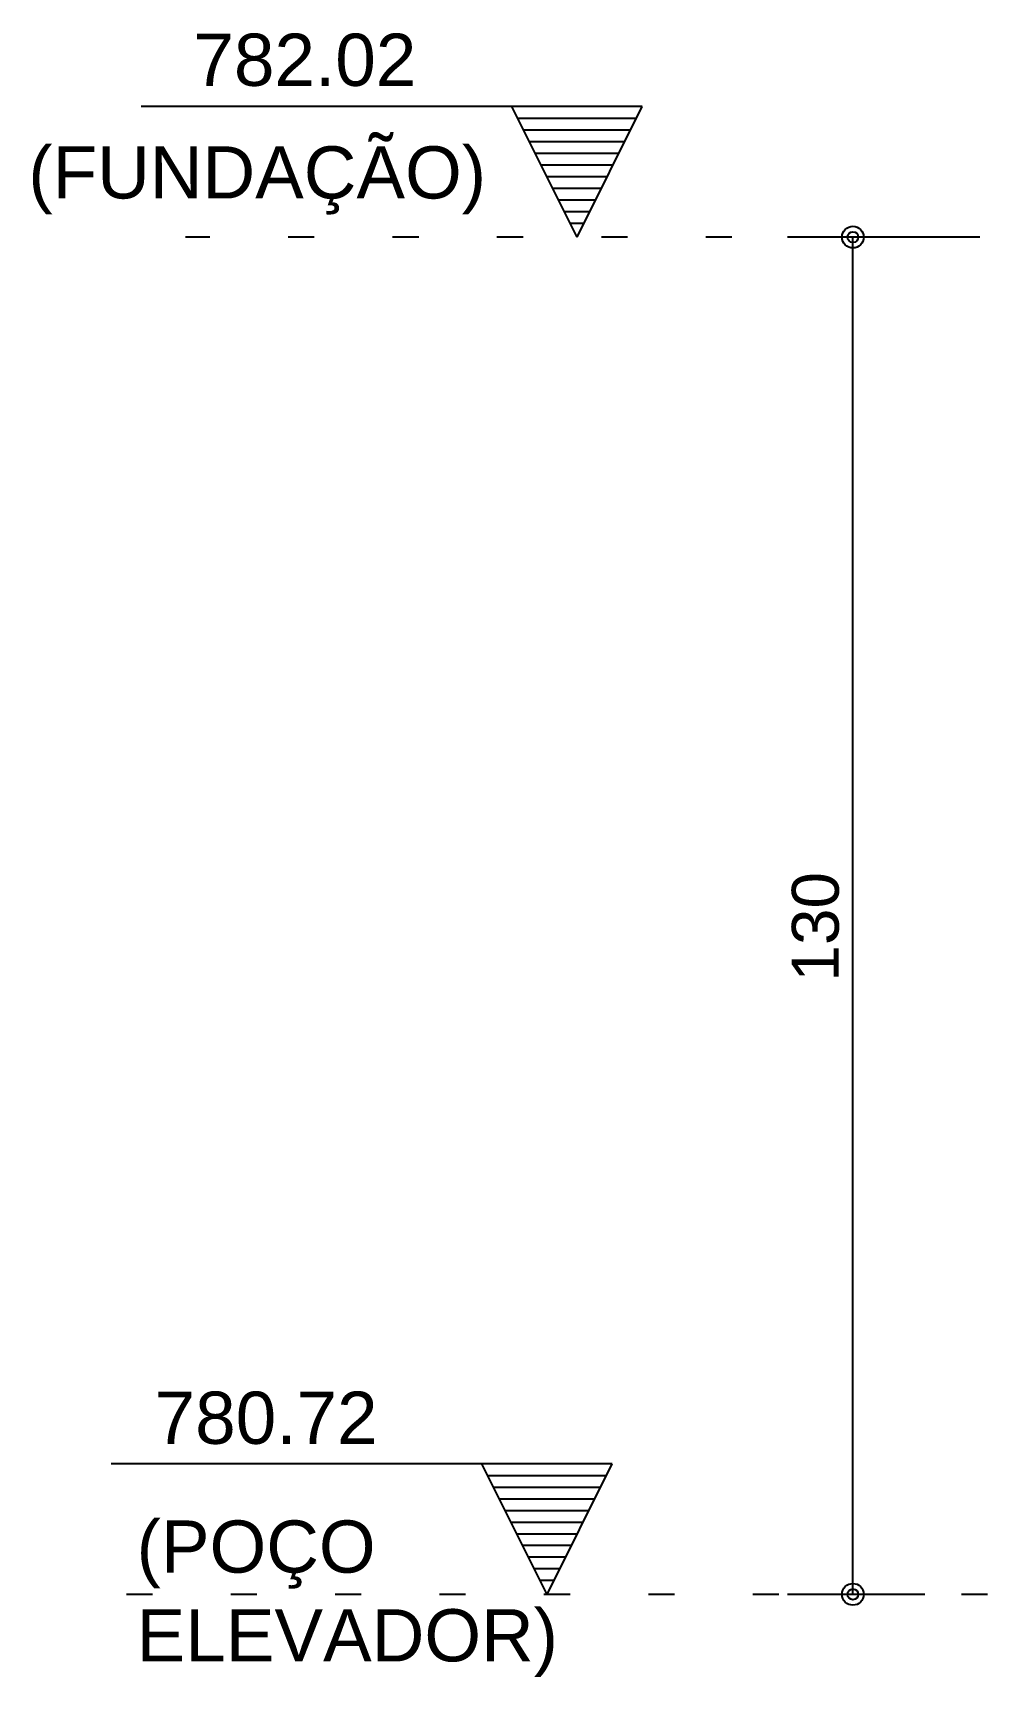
# Model space of a CAD drawing. Extents: x 0 to 119, y 0 to 84.
# Drawn here: x 48.58 to 52.22, y 26.6 to 32.9 of the extents above; entities that cross this region are included whole.
import ezdxf

# ---------------------------------------------------------------- set-up
doc = ezdxf.new("R2010")
doc.units = 0
doc.header["$MEASUREMENT"] = 0
doc.linetypes.add('ESTILO_TQS_0002', pattern=[0.4, 0.1, -0.3])
doc.layers.add('3', color=7, linetype='CONTINUOUS')
doc.layers.add('32', color=250, linetype='CONTINUOUS')
doc.styles.add('TQS_ARIAL', font='arial.ttf')

msp = doc.modelspace()

# ---------------------------------------------------------------- linework, layer by layer
at = {"layer": '3', "color": 7, "linetype": 'Continuous'}
for p, q in [((50.917127, 32.619437), (48.997127, 32.619437)), ((50.667127, 32.119437), (50.417127, 32.619437)), ((50.439423, 32.574844), (50.894832, 32.574844)), ((50.667127, 32.119437), (50.917127, 32.619437)), ((50.461718, 32.530253), (50.872536, 32.530253)), ((50.484014, 32.485662), (50.850241, 32.485662)), ((50.506309, 32.441071), (50.827945, 32.441071)), ((50.528605, 32.39648), (50.805649, 32.396479)), ((50.550901, 32.351888), (50.783354, 32.351888)), ((50.573197, 32.307296), (50.761058, 32.307297)), ((50.595493, 32.262703), (50.738762, 32.262705)), ((50.617789, 32.218112), (50.716466, 32.218112)), ((50.640084, 32.173522), (50.69417, 32.173522)), ((50.802229, 27.419437), (48.882229, 27.419437)), ((50.552229, 26.919437), (50.302228, 27.419437)), ((50.552229, 26.919437), (50.802229, 27.419437)), ((50.324524, 27.374844), (50.779934, 27.374844)), ((50.34682, 27.330253), (50.757638, 27.330253)), ((50.369116, 27.285662), (50.735343, 27.285662)), ((50.391411, 27.241071), (50.713047, 27.241071)), ((50.413707, 27.19648), (50.690751, 27.196479)), ((50.436003, 27.151888), (50.668456, 27.151888)), ((50.458299, 27.107296), (50.64616, 27.107297)), ((50.480595, 27.062703), (50.623864, 27.062705)), ((50.502891, 27.018112), (50.601568, 27.018112)), ((50.525186, 26.973522), (50.579272, 26.973522))]:
    msp.add_line(p, q, dxfattribs=at)
at = {"layer": '3', "color": 7, "linetype": 'ESTILO_TQS_0002'}
for p, q in [((52.460299, 32.119437), (49.166968, 32.119437)), ((54.240299, 26.919437), (48.915738, 26.919437))]:
    msp.add_line(p, q, dxfattribs=at)
at = {"layer": '32', "color": 250, "linetype": 'Continuous'}
for p, q in [((52.210299, 32.119437), (51.474063, 32.119437)), ((51.724063, 26.919437), (51.724063, 32.119437)), ((51.999963, 26.919437), (51.474063, 26.919437))]:
    msp.add_line(p, q, dxfattribs=at)
for centre, radius in [((51.724063, 32.119437), 0.041625), ((51.724063, 32.119437), 0.02075), ((51.724063, 26.919437), 0.041625), ((51.724063, 26.919437), 0.02075)]:
    msp.add_circle(centre, radius, dxfattribs=at)

# ---------------------------------------------------------------- texts
at = {"layer": '3', "color": 7, "linetype": 'Continuous', "style": 'TQS_ARIAL'}
for s, p in [('782.02', (49.19708, 32.698944)), ('(FUNDAÇÃO)', (48.564853, 32.267399)), ('780.72', (49.048513, 27.496035)), ('(POÇO', (48.979646, 27.002478)), ('ELEVADOR)', (48.979646, 26.662478))]:
    msp.add_text(s, height=0.2, dxfattribs=at).set_placement(p)
at = {"layer": '32', "color": 250, "linetype": 'Continuous', "style": 'TQS_ARIAL'}
msp.add_text('130', height=0.18, rotation=90, dxfattribs=at).set_placement((51.670063, 29.267437))

doc.saveas('drawing.dxf')
